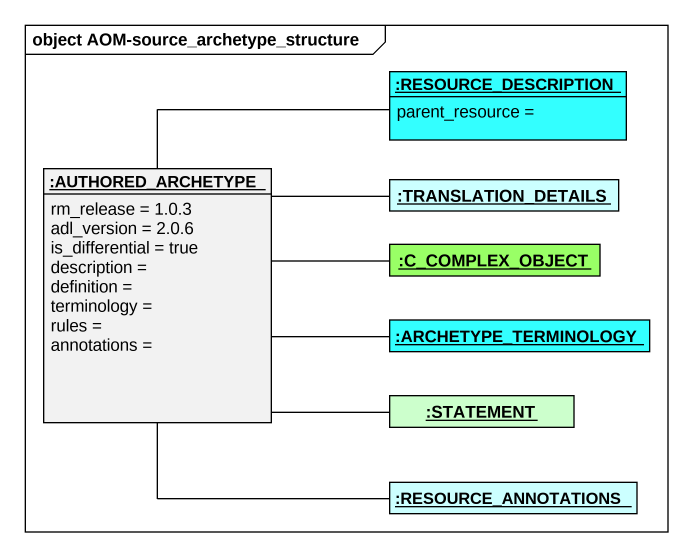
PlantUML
@startuml
mainframe object AOM-source_archetype_structure
hide circle
hide empty members
object ":RESOURCE_DESCRIPTION" as RESOURCE_DESCRIPTION #33FFFF {
  parent_resource =
}
object ":AUTHORED_ARCHETYPE" as AUTHORED_ARCHETYPE {
  rm_release = 1.0.3
  adl_version = 2.0.6
  is_differential = true
  description =
  definition =
  terminology =
  rules =
  annotations =
}
object ":TRANSLATION_DETAILS" as TRANSLATION_DETAILS #CCFFFF
object ":C_COMPLEX_OBJECT" as C_COMPLEX_OBJECT #99FF66
object ":ARCHETYPE_TERMINOLOGY" as ARCHETYPE_TERMINOLOGY #33FFFF
object ":STATEMENT" as STATEMENT #CCFFCC
object ":RESOURCE_ANNOTATIONS" as RESOURCE_ANNOTATIONS #CCFFFF
AUTHORED_ARCHETYPE -right- RESOURCE_DESCRIPTION
AUTHORED_ARCHETYPE -right- TRANSLATION_DETAILS
AUTHORED_ARCHETYPE -right- C_COMPLEX_OBJECT
AUTHORED_ARCHETYPE -right- ARCHETYPE_TERMINOLOGY
AUTHORED_ARCHETYPE -right- STATEMENT
RESOURCE_ANNOTATIONS -left- AUTHORED_ARCHETYPE
@enduml
